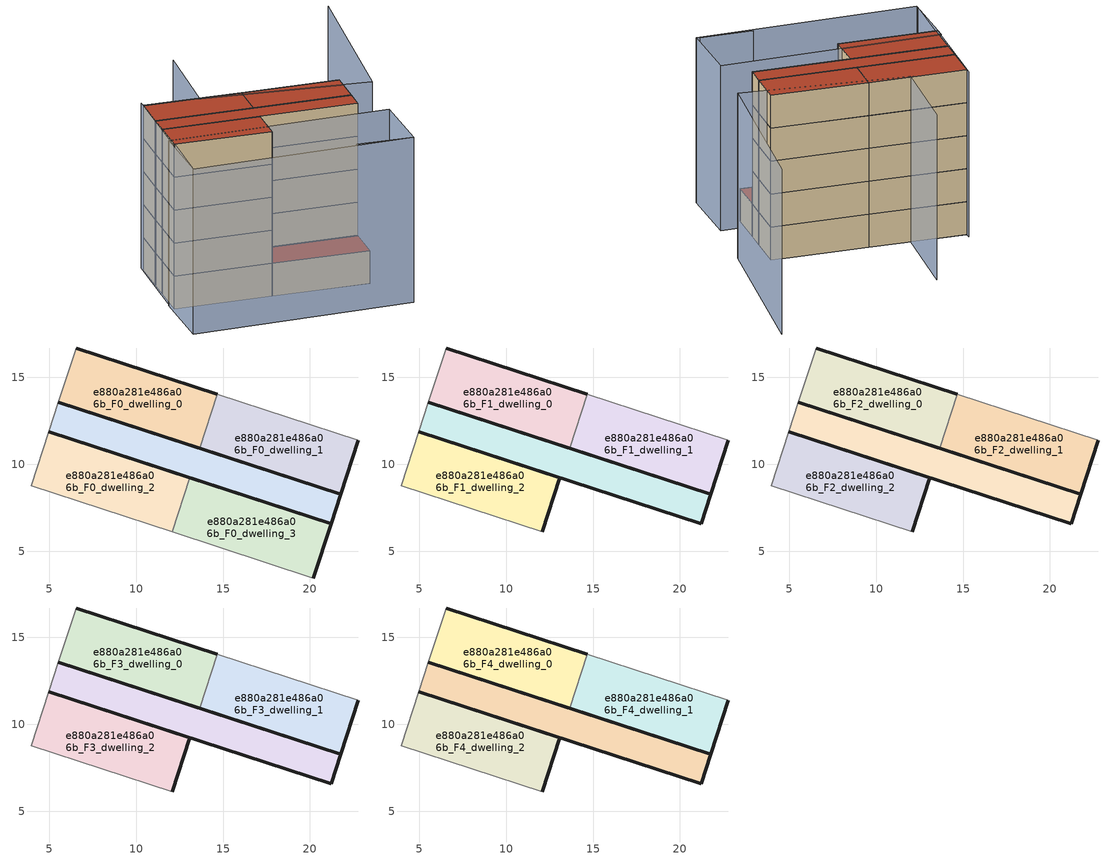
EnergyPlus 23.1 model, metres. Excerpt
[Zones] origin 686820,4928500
e880a281e486a06b_F0_dwelling_0
 floor ground (EU_floor_Construction): 13.65,10.93 14.66,14.05 6.53,16.7 5.52,13.58 z0
 wall outside (EU_wall_Construction): 13.65,10.93 5.52,13.58 / 6.53,16.7 14.66,14.05 z0:3
 wall adiabatic (EU_wall_Construction): 5.52,13.58 6.53,16.7 z0:3
 wall to e880a281e486a06b_F0_dwelling_1 (EU_wall_Construction): 14.66,14.05 13.65,10.93 z0:3
e880a281e486a06b_F0_dwelling_1
 floor ground (EU_floor_Construction): 21.78,8.28 22.8,11.39 14.66,14.05 13.65,10.93 z0
 wall outside (EU_wall_Construction): 22.8,11.39 21.78,8.28 13.65,10.93 z0:3
 wall adiabatic (EU_wall_Construction): 14.66,14.05 22.8,11.39 z0:3
e880a281e486a06b_F0_dwelling_2
 floor ground (EU_floor_Construction): 12.07,6.1 13.09,9.22 4.96,11.87 3.94,8.75 z0
 wall outside (EU_wall_Construction): 4.96,11.87 13.09,9.22 z0:3
 wall adiabatic (EU_wall_Construction): 12.07,6.1 3.94,8.75 4.96,11.87 z0:3
 wall to e880a281e486a06b_F0_dwelling_3 (EU_wall_Construction): 13.09,9.22 12.07,6.1 z0:3
e880a281e486a06b_F0_dwelling_3
 floor ground (EU_floor_Construction): 20.21,3.45 21.22,6.57 13.09,9.22 12.07,6.1 z0
 wall outside (EU_wall_Construction): 13.09,9.22 21.22,6.57 20.21,3.45 z0:3
 wall adiabatic (EU_wall_Construction): 20.21,3.45 12.07,6.1 z0:3
 roof outside (EU_roof_Construction): 21.22,6.57 20.21,3.45 12.07,6.1 13.09,9.22 z3
e880a281e486a06b_F0_circulation
 floor ground (EU_floor_Construction): 21.22,6.57 21.78,8.28 5.52,13.58 4.96,11.87 z0
 wall outside (EU_wall_Construction): 5.52,13.58 21.78,8.28 21.22,6.57 4.96,11.87 z0:3
 wall adiabatic (EU_wall_Construction): 4.96,11.87 5.52,13.58 z0:3
e880a281e486a06b_F1_dwelling_0
 floor to e880a281e486a06b_F0_dwelling_0 (EU_floor_Construction): 13.65,10.93 14.66,14.05 6.53,16.7 5.51,13.58 z3
 wall outside (EU_wall_Construction): 13.65,10.93 5.52,13.58 / 6.53,16.7 14.66,14.05 z3:6
 wall adiabatic (EU_wall_Construction): 5.52,13.58 6.53,16.7 z3:6
 wall to e880a281e486a06b_F1_dwelling_1 (EU_wall_Construction): 14.66,14.05 13.65,10.93 z3:6
e880a281e486a06b_F1_dwelling_1
 floor to e880a281e486a06b_F0_dwelling_1 (EU_floor_Construction): 21.78,8.28 22.8,11.39 14.66,14.05 13.65,10.93 z3
 wall outside (EU_wall_Construction): 22.8,11.39 21.78,8.28 13.65,10.93 z3:6
 wall adiabatic (EU_wall_Construction): 14.66,14.05 22.8,11.39 z3:6
e880a281e486a06b_F1_dwelling_2
 floor to e880a281e486a06b_F0_dwelling_2 (EU_floor_Construction): 12.07,6.1 13.09,9.22 4.96,11.87 3.94,8.75 z3
 wall outside (EU_wall_Construction): 4.96,11.87 13.09,9.22 12.07,6.1 z3:6
 wall adiabatic (EU_wall_Construction): 12.07,6.1 3.94,8.75 4.96,11.87 z3:6
e880a281e486a06b_F1_circulation
 floor to e880a281e486a06b_F0_circulation (EU_floor_Construction): 21.22,6.57 21.78,8.28 5.51,13.58 4.96,11.87 z3
 wall outside (EU_wall_Construction): 5.52,13.58 21.78,8.28 21.22,6.57 4.96,11.87 z3:6
 wall adiabatic (EU_wall_Construction): 4.96,11.87 5.52,13.58 z3:6
e880a281e486a06b_F2_dwelling_0
 floor to e880a281e486a06b_F1_dwelling_0 (EU_floor_Construction): 13.65,10.93 14.66,14.05 6.53,16.7 5.51,13.58 z6
 wall outside (EU_wall_Construction): 13.65,10.93 5.52,13.58 / 6.53,16.7 14.66,14.05 z6:9
 wall adiabatic (EU_wall_Construction): 5.52,13.58 6.53,16.7 z6:9
 wall to e880a281e486a06b_F2_dwelling_1 (EU_wall_Construction): 14.66,14.05 13.65,10.93 z6:9
e880a281e486a06b_F2_dwelling_1
 floor to e880a281e486a06b_F1_dwelling_1 (EU_floor_Construction): 21.78,8.28 22.8,11.39 14.66,14.05 13.65,10.93 z6
 wall outside (EU_wall_Construction): 22.8,11.39 21.78,8.28 13.65,10.93 z6:9
 wall adiabatic (EU_wall_Construction): 14.66,14.05 22.8,11.39 z6:9
e880a281e486a06b_F2_dwelling_2
 floor to e880a281e486a06b_F1_dwelling_2 (EU_floor_Construction): 12.07,6.1 13.09,9.22 4.96,11.87 3.94,8.75 z6
 wall outside (EU_wall_Construction): 4.96,11.87 13.09,9.22 12.07,6.1 z6:9
 wall adiabatic (EU_wall_Construction): 12.07,6.1 3.94,8.75 4.96,11.87 z6:9
e880a281e486a06b_F2_circulation
 floor to e880a281e486a06b_F1_circulation (EU_floor_Construction): 21.22,6.57 21.78,8.28 5.51,13.58 4.96,11.87 z6
 wall outside (EU_wall_Construction): 5.52,13.58 21.78,8.28 21.22,6.57 4.96,11.87 z6:9
 wall adiabatic (EU_wall_Construction): 4.96,11.87 5.52,13.58 z6:9
e880a281e486a06b_F3_dwelling_0
 floor to e880a281e486a06b_F2_dwelling_0 (EU_floor_Construction): 13.65,10.93 14.66,14.05 6.53,16.7 5.51,13.58 z9
 wall outside (EU_wall_Construction): 13.65,10.93 5.52,13.58 / 6.53,16.7 14.66,14.05 z9:12
 wall adiabatic (EU_wall_Construction): 5.52,13.58 6.53,16.7 z9:12
 wall to e880a281e486a06b_F3_dwelling_1 (EU_wall_Construction): 14.66,14.05 13.65,10.93 z9:12
e880a281e486a06b_F3_dwelling_1
 floor to e880a281e486a06b_F2_dwelling_1 (EU_floor_Construction): 21.78,8.28 22.8,11.39 14.66,14.05 13.65,10.93 z9
 wall outside (EU_wall_Construction): 22.8,11.39 21.78,8.28 13.65,10.93 z9:12
 wall adiabatic (EU_wall_Construction): 14.66,14.05 22.8,11.39 z9:12
e880a281e486a06b_F3_dwelling_2
 floor to e880a281e486a06b_F2_dwelling_2 (EU_floor_Construction): 12.07,6.1 13.09,9.22 4.96,11.87 3.94,8.75 z9
 wall outside (EU_wall_Construction): 4.96,11.87 13.09,9.22 12.07,6.1 z9:12
 wall adiabatic (EU_wall_Construction): 12.07,6.1 3.94,8.75 4.96,11.87 z9:12
e880a281e486a06b_F3_circulation
 floor to e880a281e486a06b_F2_circulation (EU_floor_Construction): 21.22,6.57 21.78,8.28 5.51,13.58 4.96,11.87 z9
 wall outside (EU_wall_Construction): 5.52,13.58 21.78,8.28 21.22,6.57 4.96,11.87 z9:12
 wall adiabatic (EU_wall_Construction): 4.96,11.87 5.52,13.58 z9:12
e880a281e486a06b_F4_dwelling_0
 floor to e880a281e486a06b_F3_dwelling_0 (EU_floor_Construction): 13.65,10.93 14.66,14.05 6.53,16.7 5.51,13.58 z12
 wall outside (EU_wall_Construction): 13.65,10.93 5.52,13.58 / 6.53,16.7 14.66,14.05 z12:15
 wall adiabatic (EU_wall_Construction): 5.52,13.58 6.53,16.7 z12:15
 wall to e880a281e486a06b_F4_dwelling_1 (EU_wall_Construction): 14.66,14.05 13.65,10.93 z12:15
 roof outside (EU_roof_Construction): 14.66,14.05 13.65,10.93 5.52,13.58 6.53,16.7 z15
e880a281e486a06b_F4_dwelling_1
 floor to e880a281e486a06b_F3_dwelling_1 (EU_floor_Construction): 21.78,8.28 22.8,11.39 14.66,14.05 13.65,10.93 z12
 wall outside (EU_wall_Construction): 22.8,11.39 21.78,8.28 13.65,10.93 z12:15
 wall adiabatic (EU_wall_Construction): 14.66,14.05 22.8,11.39 z12:15
 roof outside (EU_roof_Construction): 22.8,11.39 21.78,8.28 13.65,10.93 14.66,14.05 z15
e880a281e486a06b_F4_dwelling_2
 floor to e880a281e486a06b_F3_dwelling_2 (EU_floor_Construction): 12.07,6.1 13.09,9.22 4.96,11.87 3.94,8.75 z12
 wall outside (EU_wall_Construction): 4.96,11.87 13.09,9.22 12.07,6.1 z12:15
 wall adiabatic (EU_wall_Construction): 12.07,6.1 3.94,8.75 4.96,11.87 z12:15
 roof outside (EU_roof_Construction): 13.09,9.22 12.07,6.1 3.94,8.75 4.96,11.87 z15
e880a281e486a06b_F4_circulation
 floor to e880a281e486a06b_F3_circulation (EU_floor_Construction): 21.22,6.57 21.78,8.28 5.51,13.58 4.96,11.87 z12
 wall outside (EU_wall_Construction): 5.52,13.58 21.78,8.28 21.22,6.57 4.96,11.87 z12:15
 wall adiabatic (EU_wall_Construction): 4.96,11.87 5.52,13.58 z12:15
 roof outside (EU_roof_Construction): 21.78,8.28 21.22,6.57 4.96,11.87 5.52,13.58 z15
shading: 16.21,-0.16 20.61,-1.61 / 3.98,8.67 2.33,4 / 6.64,17.14 3.81,8.74 / 30.88,24.08 24.74,9.38 / 24.74,9.38 10.91,15.16 / 13.97,22.69 11.16,15.05 / 20.89,-1.79 2.26,3.77 / 2.26,3.77 4.01,9.64 / 4.01,9.64 22.65,4.08 / 22.65,4.08 20.89,-1.79 z0:15
[Building]
EU S2 Campaign: North Axis=0; Terrain=City; Solar Distribution=FullExterior
[Site:Location]
Bologna: Latitude=44.5; Longitude=11.25; Time Zone=1; Elevation=37
[SizingPeriod:WeatherFileDays]
AnnualSizingPeriod: Begin Month=1; Begin Day of Month=1; End Month=12; End Day of Month=31; Day of Week for Start Day=Monday; Use Weather File Daylight Saving Period=No; Use Weather File Rain and Snow Indicators=No
[MATERIAL]
EU_InternalMass_Material: Roughness=MediumRough; Thickness=0.1; Conductivity=1; Density=1800; Specific Heat=900; Thermal Absorptance=0.9; Solar Absorptance=0.7; Visible Absorptance=0.7
[MATERIAL:NOMASS] Roughness=MediumRough; Thermal Absorptance=0.9; Solar Absorptance=0.7; Visible Absorptance=0.7
Name | Thermal Resistance
EU_wall_NoMass | 0.905828
EU_roof_NoMass | 0.37593
EU_floor_NoMass | 0.67114
[CONSTRUCTION]
EU_wall_Construction: EU_wall_NoMass
EU_roof_Construction: EU_roof_NoMass
EU_floor_Construction: EU_floor_NoMass
EU_InternalMass_Construction: EU_InternalMass_Material
[ZONE] Type=1; Multiplier=1; Ceiling Height=autocalculate; Floor Area=autocalculate; Part of Total Floor Area=Yes
Name | Volume
e880a281e486a06b_F0_dwelling_0 | 84.0989
e880a281e486a06b_F1_dwelling_0; e880a281e486a06b_F2_dwelling_0; e880a281e486a06b_F3_dwelling_0; e880a281e486a06b_F4_dwelling_0; e880a281e486a06b_F0_dwelling_1 | 84.0996
e880a281e486a06b_F1_dwelling_1; e880a281e486a06b_F2_dwelling_1; e880a281e486a06b_F3_dwelling_1; e880a281e486a06b_F4_dwelling_1 | 84.0981
e880a281e486a06b_F0_dwelling_2; e880a281e486a06b_F1_dwelling_2; e880a281e486a06b_F2_dwelling_2; e880a281e486a06b_F3_dwelling_2; e880a281e486a06b_F4_dwelling_2 | 84.0886
e880a281e486a06b_F0_dwelling_3 | 84.074
e880a281e486a06b_F0_circulation | 92.3884
e880a281e486a06b_F1_circulation; e880a281e486a06b_F2_circulation; e880a281e486a06b_F3_circulation; e880a281e486a06b_F4_circulation | 92.3892
[INTERNALMASS] Construction=EU_InternalMass_Construction
Name | Zone or ZoneList | Surface Area
e880a281e486a06b_F0_dwelling_0_EU_InternalMass | e880a281e486a06b_F0_dwelling_0 | 28.0313
e880a281e486a06b_F0_dwelling_1_EU_InternalMass | e880a281e486a06b_F0_dwelling_1 | 28.0313
e880a281e486a06b_F0_dwelling_2_EU_InternalMass | e880a281e486a06b_F0_dwelling_2 | 28.0303
e880a281e486a06b_F0_dwelling_3_EU_InternalMass | e880a281e486a06b_F0_dwelling_3 | 28.0303
e880a281e486a06b_F1_dwelling_0_EU_InternalMass | e880a281e486a06b_F1_dwelling_0 | 28.0313
e880a281e486a06b_F1_dwelling_1_EU_InternalMass | e880a281e486a06b_F1_dwelling_1 | 28.0313
e880a281e486a06b_F1_dwelling_2_EU_InternalMass | e880a281e486a06b_F1_dwelling_2 | 56.0607
e880a281e486a06b_F2_dwelling_0_EU_InternalMass | e880a281e486a06b_F2_dwelling_0 | 28.0313
e880a281e486a06b_F2_dwelling_1_EU_InternalMass | e880a281e486a06b_F2_dwelling_1 | 28.0313
e880a281e486a06b_F2_dwelling_2_EU_InternalMass | e880a281e486a06b_F2_dwelling_2 | 56.0607
e880a281e486a06b_F3_dwelling_0_EU_InternalMass | e880a281e486a06b_F3_dwelling_0 | 28.0313
e880a281e486a06b_F3_dwelling_1_EU_InternalMass | e880a281e486a06b_F3_dwelling_1 | 28.0313
e880a281e486a06b_F3_dwelling_2_EU_InternalMass | e880a281e486a06b_F3_dwelling_2 | 56.0607
e880a281e486a06b_F4_dwelling_0_EU_InternalMass | e880a281e486a06b_F4_dwelling_0 | 28.0313
e880a281e486a06b_F4_dwelling_1_EU_InternalMass | e880a281e486a06b_F4_dwelling_1 | 28.0313
e880a281e486a06b_F4_dwelling_2_EU_InternalMass | e880a281e486a06b_F4_dwelling_2 | 56.0607
[OTHEREQUIPMENT] Fuel Type=Electricity; Design Level Calculation Method=Watts/Area; Power per Zone Floor Area=1; Fraction Latent=0; Fraction Radiant=0; Fraction Lost=0; Carbon Dioxide Generation Rate=0; EndUse Subcategory=EU_Step8_InternalGains
Name | Zone or ZoneList or Space or SpaceList | Schedule
EU_Step8_InternalGain_e880a281e486a06b_F0_dwelling_0_f000 | e880a281e486a06b_F0_dwelling_0 | EU_Step8_GainSchedule_e880a281e486a06b_F0_dwelling_0_f000
EU_Step8_InternalGain_e880a281e486a06b_F0_dwelling_1_f000 | e880a281e486a06b_F0_dwelling_1 | EU_Step8_GainSchedule_e880a281e486a06b_F0_dwelling_1_f000
EU_Step8_InternalGain_e880a281e486a06b_F0_dwelling_2_f000 | e880a281e486a06b_F0_dwelling_2 | EU_Step8_GainSchedule_e880a281e486a06b_F0_dwelling_2_f000
EU_Step8_InternalGain_e880a281e486a06b_F0_dwelling_3_f000 | e880a281e486a06b_F0_dwelling_3 | EU_Step8_GainSchedule_e880a281e486a06b_F0_dwelling_3_f000
EU_Step8_InternalGain_e880a281e486a06b_F1_dwelling_0_f000 | e880a281e486a06b_F1_dwelling_0 | EU_Step8_GainSchedule_e880a281e486a06b_F1_dwelling_0_f000
EU_Step8_InternalGain_e880a281e486a06b_F1_dwelling_1_f000 | e880a281e486a06b_F1_dwelling_1 | EU_Step8_GainSchedule_e880a281e486a06b_F1_dwelling_1_f000
EU_Step8_InternalGain_e880a281e486a06b_F1_dwelling_2_f000 | e880a281e486a06b_F1_dwelling_2 | EU_Step8_GainSchedule_e880a281e486a06b_F1_dwelling_2_f000
EU_Step8_InternalGain_e880a281e486a06b_F2_dwelling_0_f000 | e880a281e486a06b_F2_dwelling_0 | EU_Step8_GainSchedule_e880a281e486a06b_F2_dwelling_0_f000
EU_Step8_InternalGain_e880a281e486a06b_F2_dwelling_1_f000 | e880a281e486a06b_F2_dwelling_1 | EU_Step8_GainSchedule_e880a281e486a06b_F2_dwelling_1_f000
EU_Step8_InternalGain_e880a281e486a06b_F2_dwelling_2_f000 | e880a281e486a06b_F2_dwelling_2 | EU_Step8_GainSchedule_e880a281e486a06b_F2_dwelling_2_f000
EU_Step8_InternalGain_e880a281e486a06b_F3_dwelling_0_f000 | e880a281e486a06b_F3_dwelling_0 | EU_Step8_GainSchedule_e880a281e486a06b_F3_dwelling_0_f000
EU_Step8_InternalGain_e880a281e486a06b_F3_dwelling_1_f000 | e880a281e486a06b_F3_dwelling_1 | EU_Step8_GainSchedule_e880a281e486a06b_F3_dwelling_1_f000
EU_Step8_InternalGain_e880a281e486a06b_F3_dwelling_2_f000 | e880a281e486a06b_F3_dwelling_2 | EU_Step8_GainSchedule_e880a281e486a06b_F3_dwelling_2_f000
EU_Step8_InternalGain_e880a281e486a06b_F4_dwelling_0_f000 | e880a281e486a06b_F4_dwelling_0 | EU_Step8_GainSchedule_e880a281e486a06b_F4_dwelling_0_f000
EU_Step8_InternalGain_e880a281e486a06b_F4_dwelling_1_f000 | e880a281e486a06b_F4_dwelling_1 | EU_Step8_GainSchedule_e880a281e486a06b_F4_dwelling_1_f000
EU_Step8_InternalGain_e880a281e486a06b_F4_dwelling_2_f000 | e880a281e486a06b_F4_dwelling_2 | EU_Step8_GainSchedule_e880a281e486a06b_F4_dwelling_2_f000
[ZONEINFILTRATION:DESIGNFLOWRATE] Schedule=EU_AlwaysOn; Design Flow Rate Calculation Method=Flow/Area; Flow Rate per Floor Area=0.0005; Constant Term Coefficient=1; Temperature Term Coefficient=0; Velocity Term Coefficient=0; Velocity Squared Term Coefficient=0
Name | Zone or ZoneList or Space or SpaceList
EU_Circulation_Infiltration_e880a281e486a06b_F0_circulation | e880a281e486a06b_F0_circulation
EU_Circulation_Infiltration_e880a281e486a06b_F1_circulation | e880a281e486a06b_F1_circulation
EU_Circulation_Infiltration_e880a281e486a06b_F2_circulation | e880a281e486a06b_F2_circulation
EU_Circulation_Infiltration_e880a281e486a06b_F3_circulation | e880a281e486a06b_F3_circulation
EU_Circulation_Infiltration_e880a281e486a06b_F4_circulation | e880a281e486a06b_F4_circulation
[ZONEVENTILATION:DESIGNFLOWRATE] Schedule=EU_AlwaysOn; Design Flow Rate Calculation Method=AirChanges/Hour; Air Changes per Hour=0.73129; Ventilation Type=Natural; Fan Pressure Rise=0; Fan Total Efficiency=1; Constant Term Coefficient=1; Temperature Term Coefficient=0; Velocity Term Coefficient=0; Velocity Squared Term Coefficient=0; Minimum Indoor Temperature=-100; Maximum Indoor Temperature=100; Delta Temperature=-100; Minimum Outdoor Temperature=-100; Maximum Outdoor Temperature=100; Maximum Wind Speed=40
Name | Zone or ZoneList or Space or SpaceList
EU_ConstantAir_e880a281e486a06b_F0_dwelling_0 | e880a281e486a06b_F0_dwelling_0
EU_ConstantAir_e880a281e486a06b_F0_dwelling_1 | e880a281e486a06b_F0_dwelling_1
EU_ConstantAir_e880a281e486a06b_F0_dwelling_2 | e880a281e486a06b_F0_dwelling_2
EU_ConstantAir_e880a281e486a06b_F0_dwelling_3 | e880a281e486a06b_F0_dwelling_3
EU_ConstantAir_e880a281e486a06b_F1_dwelling_0 | e880a281e486a06b_F1_dwelling_0
EU_ConstantAir_e880a281e486a06b_F1_dwelling_1 | e880a281e486a06b_F1_dwelling_1
EU_ConstantAir_e880a281e486a06b_F1_dwelling_2 | e880a281e486a06b_F1_dwelling_2
EU_ConstantAir_e880a281e486a06b_F2_dwelling_0 | e880a281e486a06b_F2_dwelling_0
EU_ConstantAir_e880a281e486a06b_F2_dwelling_1 | e880a281e486a06b_F2_dwelling_1
EU_ConstantAir_e880a281e486a06b_F2_dwelling_2 | e880a281e486a06b_F2_dwelling_2
EU_ConstantAir_e880a281e486a06b_F3_dwelling_0 | e880a281e486a06b_F3_dwelling_0
EU_ConstantAir_e880a281e486a06b_F3_dwelling_1 | e880a281e486a06b_F3_dwelling_1
EU_ConstantAir_e880a281e486a06b_F3_dwelling_2 | e880a281e486a06b_F3_dwelling_2
EU_ConstantAir_e880a281e486a06b_F4_dwelling_0 | e880a281e486a06b_F4_dwelling_0
EU_ConstantAir_e880a281e486a06b_F4_dwelling_1 | e880a281e486a06b_F4_dwelling_1
EU_ConstantAir_e880a281e486a06b_F4_dwelling_2 | e880a281e486a06b_F4_dwelling_2
[HVACTEMPLATE:THERMOSTAT] Constant Heating Setpoint=20; Constant Cooling Setpoint=50
EU_HeatOnly_e880a281e486a06b_F0_dwelling_0; EU_HeatOnly_e880a281e486a06b_F0_dwelling_1; EU_HeatOnly_e880a281e486a06b_F0_dwelling_2; EU_HeatOnly_e880a281e486a06b_F0_dwelling_3; EU_HeatOnly_e880a281e486a06b_F1_dwelling_0; EU_HeatOnly_e880a281e486a06b_F1_dwelling_1; EU_HeatOnly_e880a281e486a06b_F1_dwelling_2; EU_HeatOnly_e880a281e486a06b_F2_dwelling_0; EU_HeatOnly_e880a281e486a06b_F2_dwelling_1; EU_HeatOnly_e880a281e486a06b_F2_dwelling_2; EU_HeatOnly_e880a281e486a06b_F3_dwelling_0; EU_HeatOnly_e880a281e486a06b_F3_dwelling_1; EU_HeatOnly_e880a281e486a06b_F3_dwelling_2; EU_HeatOnly_e880a281e486a06b_F4_dwelling_0; EU_HeatOnly_e880a281e486a06b_F4_dwelling_1; EU_HeatOnly_e880a281e486a06b_F4_dwelling_2
[HVACTEMPLATE:ZONE:IDEALLOADSAIRSYSTEM] System Availability Schedule=EU_AlwaysOn; Maximum Heating Supply Air Temperature=50; Minimum Cooling Supply Air Temperature=13; Maximum Heating Supply Air Humidity Ratio=0.0156; Minimum Cooling Supply Air Humidity Ratio=0.0077; Heating Limit=NoLimit; Cooling Limit=NoLimit; Heating Availability Schedule=EU_AlwaysOn; Cooling Availability Schedule=EU_CoolingOff; Dehumidification Control Type=ConstantSensibleHeatRatio; Cooling Sensible Heat Ratio=0.7; Dehumidification Setpoint=60; Humidification Control Type=None; Humidification Setpoint=30; Outdoor Air Method=None; Outdoor Air Flow Rate per Person=0.00944; Outdoor Air Flow Rate per Zone Floor Area=0; Outdoor Air Flow Rate per Zone=0; Demand Controlled Ventilation Type=None; Outdoor Air Economizer Type=NoEconomizer; Heat Recovery Type=None; Sensible Heat Recovery Effectiveness=0.7; Latent Heat Recovery Effectiveness=0.65
Name | Template Thermostat
e880a281e486a06b_F0_dwelling_0 | EU_HeatOnly_e880a281e486a06b_F0_dwelling_0
e880a281e486a06b_F0_dwelling_1 | EU_HeatOnly_e880a281e486a06b_F0_dwelling_1
e880a281e486a06b_F0_dwelling_2 | EU_HeatOnly_e880a281e486a06b_F0_dwelling_2
e880a281e486a06b_F0_dwelling_3 | EU_HeatOnly_e880a281e486a06b_F0_dwelling_3
e880a281e486a06b_F1_dwelling_0 | EU_HeatOnly_e880a281e486a06b_F1_dwelling_0
e880a281e486a06b_F1_dwelling_1 | EU_HeatOnly_e880a281e486a06b_F1_dwelling_1
e880a281e486a06b_F1_dwelling_2 | EU_HeatOnly_e880a281e486a06b_F1_dwelling_2
e880a281e486a06b_F2_dwelling_0 | EU_HeatOnly_e880a281e486a06b_F2_dwelling_0
e880a281e486a06b_F2_dwelling_1 | EU_HeatOnly_e880a281e486a06b_F2_dwelling_1
e880a281e486a06b_F2_dwelling_2 | EU_HeatOnly_e880a281e486a06b_F2_dwelling_2
e880a281e486a06b_F3_dwelling_0 | EU_HeatOnly_e880a281e486a06b_F3_dwelling_0
e880a281e486a06b_F3_dwelling_1 | EU_HeatOnly_e880a281e486a06b_F3_dwelling_1
e880a281e486a06b_F3_dwelling_2 | EU_HeatOnly_e880a281e486a06b_F3_dwelling_2
e880a281e486a06b_F4_dwelling_0 | EU_HeatOnly_e880a281e486a06b_F4_dwelling_0
e880a281e486a06b_F4_dwelling_1 | EU_HeatOnly_e880a281e486a06b_F4_dwelling_1
e880a281e486a06b_F4_dwelling_2 | EU_HeatOnly_e880a281e486a06b_F4_dwelling_2
[SIZING:ZONE] Zone Cooling Design Supply Air Temperature Input Method=SupplyAirTemperature; Zone Cooling Design Supply Air Temperature=13; Zone Heating Design Supply Air Temperature Input Method=SupplyAirTemperature; Zone Heating Design Supply Air Temperature=50; Zone Cooling Design Supply Air Humidity Ratio=0.008; Zone Heating Design Supply Air Humidity Ratio=0.008; Cooling Design Air Flow Method=DesignDay; Cooling Design Air Flow Rate=0; Cooling Minimum Air Flow per Zone Floor Area=0.000762; Cooling Minimum Air Flow=0; Cooling Minimum Air Flow Fraction=0.2; Heating Design Air Flow Method=DesignDay; Heating Design Air Flow Rate=0; Heating Maximum Air Flow per Zone Floor Area=0.002032; Heating Maximum Air Flow=0.141576; Heating Maximum Air Flow Fraction=0.3; Account for Dedicated Outdoor Air System=No; Dedicated Outdoor Air System Control Strategy=NeutralSupplyAir; Dedicated Outdoor Air Low Setpoint Temperature for Design=autosize; Dedicated Outdoor Air High Setpoint Temperature for Design=autosize; Zone Load Sizing Method=Sensible Load Only No Latent Load; Zone Latent Cooling Design Supply Air Humidity Ratio Input Method=HumidityRatioDifference; Zone Cooling Design Supply Air Humidity Ratio Difference=0.005; Zone Latent Heating Design Supply Air Humidity Ratio Input Method=HumidityRatioDifference; Zone Humidification Design Supply Air Humidity Ratio Difference=0.005
e880a281e486a06b_F0_dwelling_0; e880a281e486a06b_F0_dwelling_1; e880a281e486a06b_F0_dwelling_2; e880a281e486a06b_F0_dwelling_3; e880a281e486a06b_F1_dwelling_0; e880a281e486a06b_F1_dwelling_1; e880a281e486a06b_F1_dwelling_2; e880a281e486a06b_F2_dwelling_0; e880a281e486a06b_F2_dwelling_1; e880a281e486a06b_F2_dwelling_2; e880a281e486a06b_F3_dwelling_0; e880a281e486a06b_F3_dwelling_1; e880a281e486a06b_F3_dwelling_2; e880a281e486a06b_F4_dwelling_0; e880a281e486a06b_F4_dwelling_1; e880a281e486a06b_F4_dwelling_2
[SCHEDULE:CONSTANT]
Name | Hourly Value
EU_AlwaysOn | 1
EU_CoolingOff | 0
[SCHEDULE:FILE] Column Number=1; Rows to Skip at Top=0; Number of Hours of Data=8760; Column Separator=Comma; Interpolate to Timestep=No; Minutes per Item=60; Adjust Schedule for Daylight Savings=Yes
Name | File
EU_Step8_GainSchedule_e880a281e486a06b_F0_dwelling_0_f000 | ../../schedules/e880a281e486a06b/e880a281e486a06b_F0_dwelling_0_f000_gain.csv
EU_Step8_GainSchedule_e880a281e486a06b_F0_dwelling_1_f000 | ../../schedules/e880a281e486a06b/e880a281e486a06b_F0_dwelling_1_f000_gain.csv
EU_Step8_GainSchedule_e880a281e486a06b_F0_dwelling_2_f000 | ../../schedules/e880a281e486a06b/e880a281e486a06b_F0_dwelling_2_f000_gain.csv
EU_Step8_GainSchedule_e880a281e486a06b_F0_dwelling_3_f000 | ../../schedules/e880a281e486a06b/e880a281e486a06b_F0_dwelling_3_f000_gain.csv
EU_Step8_GainSchedule_e880a281e486a06b_F1_dwelling_0_f000 | ../../schedules/e880a281e486a06b/e880a281e486a06b_F1_dwelling_0_f000_gain.csv
EU_Step8_GainSchedule_e880a281e486a06b_F1_dwelling_1_f000 | ../../schedules/e880a281e486a06b/e880a281e486a06b_F1_dwelling_1_f000_gain.csv
EU_Step8_GainSchedule_e880a281e486a06b_F1_dwelling_2_f000 | ../../schedules/e880a281e486a06b/e880a281e486a06b_F1_dwelling_2_f000_gain.csv
EU_Step8_GainSchedule_e880a281e486a06b_F2_dwelling_0_f000 | ../../schedules/e880a281e486a06b/e880a281e486a06b_F2_dwelling_0_f000_gain.csv
EU_Step8_GainSchedule_e880a281e486a06b_F2_dwelling_1_f000 | ../../schedules/e880a281e486a06b/e880a281e486a06b_F2_dwelling_1_f000_gain.csv
EU_Step8_GainSchedule_e880a281e486a06b_F2_dwelling_2_f000 | ../../schedules/e880a281e486a06b/e880a281e486a06b_F2_dwelling_2_f000_gain.csv
EU_Step8_GainSchedule_e880a281e486a06b_F3_dwelling_0_f000 | ../../schedules/e880a281e486a06b/e880a281e486a06b_F3_dwelling_0_f000_gain.csv
EU_Step8_GainSchedule_e880a281e486a06b_F3_dwelling_1_f000 | ../../schedules/e880a281e486a06b/e880a281e486a06b_F3_dwelling_1_f000_gain.csv
EU_Step8_GainSchedule_e880a281e486a06b_F3_dwelling_2_f000 | ../../schedules/e880a281e486a06b/e880a281e486a06b_F3_dwelling_2_f000_gain.csv
EU_Step8_GainSchedule_e880a281e486a06b_F4_dwelling_0_f000 | ../../schedules/e880a281e486a06b/e880a281e486a06b_F4_dwelling_0_f000_gain.csv
EU_Step8_GainSchedule_e880a281e486a06b_F4_dwelling_1_f000 | ../../schedules/e880a281e486a06b/e880a281e486a06b_F4_dwelling_1_f000_gain.csv
EU_Step8_GainSchedule_e880a281e486a06b_F4_dwelling_2_f000 | ../../schedules/e880a281e486a06b/e880a281e486a06b_F4_dwelling_2_f000_gain.csv
